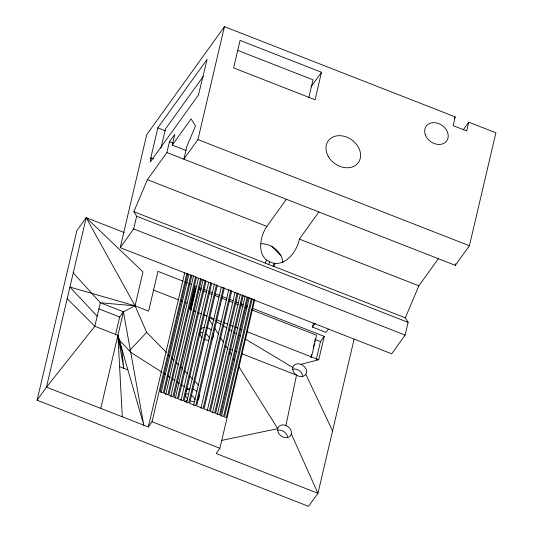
<?xml version="1.0" encoding="UTF-8"?>
<svg xmlns="http://www.w3.org/2000/svg" width="533" height="533" viewBox="0 0 533 533"><rect width="100%" height="100%" fill="white"/><g stroke="black" fill="none" stroke-linecap="round" stroke-linejoin="round"><path stroke-width="0.8" d="M318.887 211.974L299.373 239.104C297.187 251.629 283.876 268.852 269.791 261.836C256.326 256.2 259.957 236.092 266.866 226.392L286.374 199.262M285.915 425.454A7.422 5.836 35.7 0 0 277.979 431.93A7.422 5.836 35.7 0 0 289.732 436.527A7.422 5.836 35.7 0 0 285.915 425.454L296.541 375.132L241.769 353.712M73.254 272.869L100.357 302.777L94.841 326.269L46.478 387.165L37.097 400.21L308.567 506.35L317.948 493.305L354.139 339.035M37.097 400.21L76.879 230.616L86.186 217.677L124.136 232.495M166.489 352.546L146.688 332.412L135.049 305.815L143.004 271.897L86.186 217.677L46.478 387.165L148.281 426.966L152.032 421.75L186.89 273.156M120.218 247.652L146.708 134.716L224.433 26.65L455.182 116.867L453.123 125.641L466.701 130.945L468.754 122.177L495.903 132.79L469.413 245.733L455.315 265.334L166.902 152.551L147.394 179.681L133.85 211.688L136.655 216.231L408.125 322.378L405.14 335.09L391.688 353.799L120.218 247.652L133.67 228.943L136.655 216.231M151.179 157.988L150.219 162.079L198.463 95.007L207.117 59.336L157.828 127.86L150.559 158.854L151.179 157.988L153.504 158.894M115.494 334.837L119.678 317.015L123.429 311.798L135.049 305.815L148.62 311.119L157.948 271.357L183.085 281.184M160.946 148.134L165.437 128.993L203.213 76.472M100.77 408.391L123.429 311.798L100.357 302.777L135.049 305.815L86.186 217.677M166.902 152.551L169.427 141.791L174.791 134.336L172.266 145.096L186.137 150.526M172.266 145.096L191.134 118.866L195.504 125.955L186.823 146.475L183.845 159.187L197.943 139.586L224.433 26.65M148.281 426.966L184.711 272.949M187.816 273.569L160.1 391.708L163.245 392.934L190.961 274.795M161.073 392.688L188.789 274.542M191.9 275.161L164.177 393.301L167.895 394.753L195.611 276.614M165.723 394.5L193.626 275.554M196.357 277.786L168.828 395.12L172.939 396.725L200.655 278.586M190.314 309.726L195.231 288.753L195.771 288.007L190.661 309.786M170.767 396.479L198.483 278.339M201.594 278.952L173.878 397.092L177.476 398.504L205.192 280.365M175.304 398.251L203.213 279.299M205.938 281.537L178.415 398.864L183.125 400.709L210.841 282.57M180.954 400.456L208.669 282.317M211.774 282.936L184.058 401.076L188.742 402.901L216.458 284.762M186.57 402.655L214.473 283.703M217.391 285.128L189.675 403.268L195.724 405.633L223.44 287.494M193.552 405.386L221.268 287.247M224.373 287.86L196.657 405.999L203.113 408.525L230.829 290.385M200.941 408.271L228.85 289.326M231.768 290.751L204.046 408.891L209.436 410.996L237.152 292.857M207.264 410.743L234.98 292.604M238.091 293.223L210.375 411.363L214.659 413.042L242.375 294.896M212.487 412.789L240.203 294.649M243.308 295.262L215.592 413.401L219.503 414.934L247.219 296.794M217.331 414.681L245.233 295.735M248.151 297.161L220.435 415.3L223.6 416.533L251.316 298.393M221.428 416.286L249.337 297.334M252.256 298.76L224.54 416.899L226.352 417.612L254.068 299.473M291.331 433.955L317.948 493.305L216.145 453.503L219.902 448.286L254.741 299.746M308.82 97.599L312.991 79.817L237.765 50.402M321.506 72.261L315.056 99.751L233.614 67.911L240.063 40.421L321.506 72.261L311.005 86.866M328.388 329.147L326.049 332.412L312.471 327.109L313.411 323.091M310.926 357.763L311.685 354.538M313.197 348.089L314.337 343.245M314.71 341.633L315.469 338.408M311.465 357.023L316.575 335.244L251.523 309.806M316.262 359.522L320.473 341.586L324.224 336.37L252.415 308.294M300.992 364.319A7.422 5.836 35.7 0 1 304.816 375.392A7.422 5.836 35.7 0 1 293.057 370.795A7.422 5.836 35.7 0 1 300.992 364.319L318.734 359.762L324.224 336.37M455.315 265.334L455.688 263.742M118.433 338.195L118.586 337.629M118.686 339.641L118.919 338.795L118.939 341.093L121.697 348.449L123.736 368.256L117.92 335.297L94.841 326.269L67.205 298.693M133.85 211.688L265.227 263.055L266.373 260.344M265.227 263.055L268.645 264.541L269.791 261.836M268.645 264.541L273.003 266.174L274.149 263.469M273.003 266.174L273.942 266.46L275.088 263.755M408.125 322.378L405.32 317.828L418.865 285.821L438.379 258.692M312.471 327.109L315.276 323.191M454.229 118.193L455.182 116.867M463.503 129.479L468.754 122.177M161.985 372.287L130.692 352.253L129.299 350.774L146.688 332.412M184.811 401.629L187.503 399.823M221.535 440.445L277.753 428.652L238.564 366.218M135.049 305.815L69.93 287.067L97.179 316.269M197.943 139.586L469.413 245.733M157.828 127.86L165.337 130.798M169.427 141.791L173.292 143.304M147.394 179.681L266.866 226.392M299.373 239.104L418.865 285.821M273.942 266.46L405.32 317.828M133.67 228.943L405.14 335.09M185.371 282.077L187.656 282.97M189.182 283.569L191.467 284.462M196.817 286.554L195.278 285.948L189.788 309.34L191.294 309.933M199.135 287.46L201.454 288.366M203.766 289.272L206.857 290.478M209.176 291.384L213.033 292.897M215.352 293.803L219.982 295.608M222.301 296.515L226.931 298.327M229.25 299.233L233.108 300.745M236.199 301.951L238.518 302.857M240.829 303.763L243.148 304.669M246.239 305.875L247.778 306.482M198.869 289.219L201.188 290.125M203.513 291.031L206.611 292.244M208.936 293.157L212.034 294.363M214.353 295.275L219.003 297.088M221.322 298L226.745 300.119M229.07 301.025L232.941 302.537M235.266 303.45L238.358 304.663M240.683 305.569L243.008 306.475M245.333 307.388L246.879 307.994M315.063 339.474L320.473 341.586M153.557 290.072L178.695 299.899M180.98 300.792L182.506 301.385M185.551 302.577L187.076 303.177M193.552 310.812L195.811 311.698M198.069 312.578L201.84 314.05M204.099 314.936L207.11 316.116M209.436 317.022L214.086 318.841M216.411 319.753L221.835 321.872M224.16 322.785L228.037 324.297M230.363 325.21L233.467 326.423M235.013 327.029L238.118 328.241M240.443 329.147L241.995 329.754M247.419 331.879L318.734 359.762M230.196 349.188L232.515 350.094M235.599 351.3L237.138 351.9M98.911 308.9L119.678 317.015M123.429 311.798L143.817 425.221L117.92 335.297L119.599 366.637L127.873 369.875M152.032 421.75L219.902 448.286M120.132 347.829L121.697 348.449M209.236 317.388L214.193 320.36M216.318 321.639L221.282 324.61M223.407 325.883L226.945 328.008M229.783 329.707L231.908 330.98M234.034 332.259L236.865 333.958M238.991 335.23L240.41 336.076M245.367 339.055L292.837 367.517M164.071 373.62L165.463 374.512M167.549 375.852L170.333 377.63M172.419 378.963L175.197 380.749M177.282 382.081L179.374 383.42M181.46 384.753L184.938 386.978M187.023 388.317L188.409 389.203M271.623 246.213L280.964 255.613M168.821 354.918L169.987 356.104M171.733 357.883L174.064 360.248M176.39 362.62L178.722 364.985M180.467 366.764L182.799 369.136M184.545 370.908L187.456 373.873M189.202 375.652L192.699 379.203M195.031 381.575L198.523 385.126M129.299 350.774L119.259 339.967L118.939 341.093L119.978 342.479M209.282 319.58L212.76 325.117M214.499 327.888L218.417 334.124M220.589 337.589L223.633 342.439M225.805 345.904L227.991 349.382M229.317 351.487L231.515 354.998M233.721 358.502L234.6 359.908M305.822 374.246L332.579 430.937M119.599 366.637L122.297 416.806M261.083 243.741A18.562 14.591 35.7 0 1 282.85 262.722M194.445 401.609A7.422 5.836 35.7 0 1 190.867 401.063M187.656 398.957A7.422 5.836 35.7 0 1 185.331 394.167M186.037 391.142A7.422 5.836 35.7 0 1 190.034 388.824M192.413 388.997A7.422 5.836 35.7 0 1 196.824 391.482M198.969 395.146A7.422 5.836 35.7 0 1 197.43 400.436M185.178 394.247A7.422 5.836 35.7 0 1 188.056 394.094M191.574 395.473A7.422 5.836 35.7 0 1 195.051 399.803M277.48 430.338A7.422 5.836 35.7 0 1 287.7 437.566M208.849 340.201A7.422 5.836 35.7 0 1 204.112 339.108M202.06 337.549A7.422 5.836 35.7 0 1 199.735 332.765M200.441 329.734A7.422 5.836 35.7 0 1 204.439 327.422M206.817 327.595A7.422 5.836 35.7 0 1 211.228 330.074M213.373 333.745A7.422 5.836 35.7 0 1 211.834 339.035M292.557 369.202A7.422 5.836 35.7 0 1 302.784 376.431M199.582 332.845A7.422 5.836 35.7 0 1 202.46 332.692M205.971 334.064A7.422 5.836 35.7 0 1 209.456 338.402M328.281 156.416A18.562 14.591 35.7 0 0 358.263 162.672A18.562 14.591 35.7 0 0 343.285 136.082A18.562 14.591 35.7 0 0 328.281 156.416M425.254 134.543A12.619 9.92 35.7 0 0 445.215 142.458A12.619 9.92 35.7 0 0 438.832 123.629A12.619 9.92 35.7 0 0 425.254 134.543"/></g></svg>
